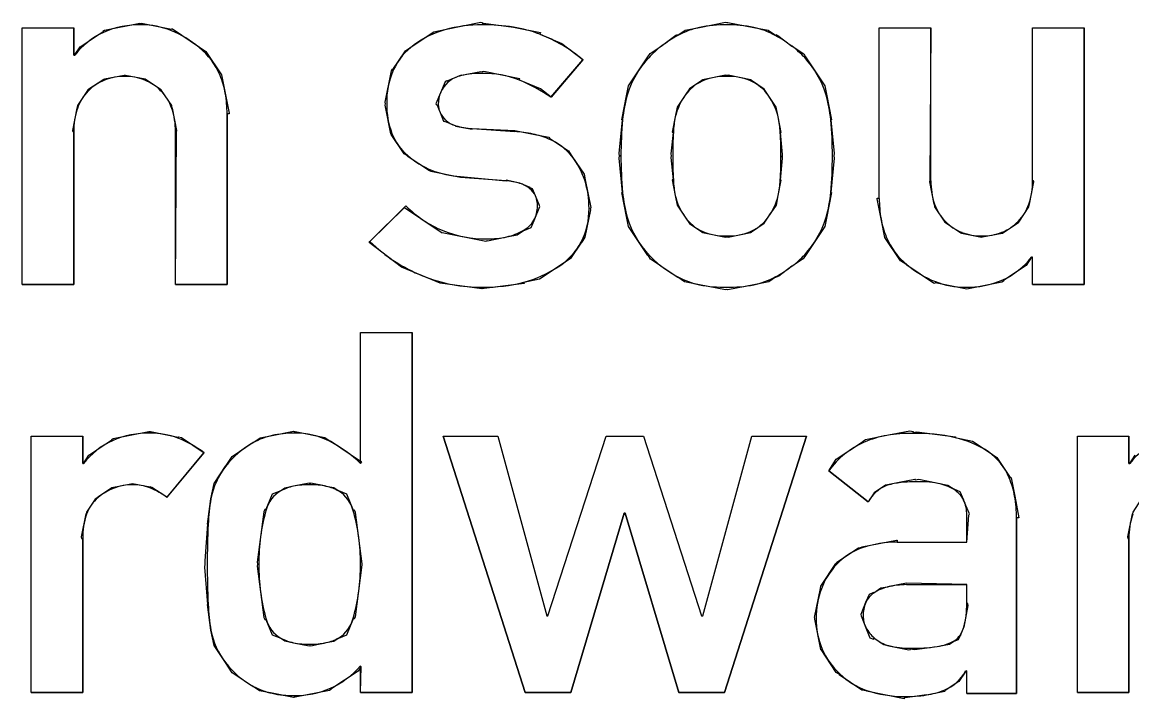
# Model space of a CAD drawing. Header units: millimetres. Extents: x 41 to 259, y 19 to 198.
# Drawn here: x 94.3 to 99.42, y 124.61 to 127.73 of the extents above; entities that cross this region are included whole.
import ezdxf

# ---------------------------------------------------------------- set-up
doc = ezdxf.new("R2010")
doc.units = ezdxf.units.MM
doc.layers.add('Mechanical13', color=56, linetype='Continuous')

msp = doc.modelspace()

# ---------------------------------------------------------------- linework, layer by layer
at = {"layer": 'Mechanical13'}
for p, q in [((94.3032, 127.6998), (94.5409, 127.6998)), ((94.3032, 126.5176), (94.3032, 127.6998)), ((94.3032, 126.5176), (94.3032, 127.6998)), ((94.3032, 127.6998), (94.5409, 127.6998)), ((94.5409, 127.5735), (94.5409, 127.6998)), ((94.5409, 127.6998), (94.5409, 127.5735)), ((94.6819, 127.6892), (94.8455, 127.7217)), ((94.8455, 127.7217), (94.8531, 127.7202)), ((94.8531, 127.7202), (94.853, 127.7205)), ((94.853, 127.7205), (94.9907, 127.6931)), ((96.2504, 127.6923), (96.4173, 127.7255)), ((96.4173, 127.7255), (96.4236, 127.7242)), ((96.4236, 127.7242), (96.4234, 127.7205)), ((96.4234, 127.7205), (96.4284, 127.7211)), ((96.4284, 127.7211), (96.5672, 127.7028)), ((96.5672, 127.7028), (96.5672, 127.703)), ((96.5672, 127.703), (96.6921, 127.6782)), ((97.3582, 127.6881), (97.4245, 127.7012)), ((97.4245, 127.7013), (97.5444, 127.7251)), ((97.4245, 127.7012), (97.4245, 127.7013)), ((97.5444, 127.7251), (97.5503, 127.724)), ((97.5501, 127.7238), (97.5556, 127.7249)), ((97.5503, 127.724), (97.5501, 127.7238)), ((97.5556, 127.7249), (97.6743, 127.7013)), ((97.6743, 127.7013), (97.6743, 127.7013)), ((97.6743, 127.7013), (97.7405, 127.6881)), ((98.2531, 127.6998), (98.4909, 127.6998)), ((98.2531, 126.9139), (98.2531, 127.6998)), ((98.2531, 126.9139), (98.2531, 127.6998)), ((98.2531, 127.6998), (98.4909, 127.6998)), ((98.4909, 127.6998), (98.4857, 126.9948)), ((98.4909, 126.9947), (98.4909, 127.6998)), ((98.9592, 127.6998), (99.197, 127.6998)), ((98.9592, 126.9947), (98.9592, 127.6998)), ((98.9592, 126.9947), (98.9592, 127.6998)), ((98.9592, 127.6998), (99.197, 127.6998)), ((99.197, 126.5176), (99.197, 127.6998)), ((99.197, 127.6998), (99.197, 126.5176)), ((94.5697, 127.6117), (94.6758, 127.6826)), ((94.675, 127.6846), (94.6819, 127.6892)), ((94.6758, 127.6826), (94.675, 127.6846)), ((94.9907, 127.6931), (94.9917, 127.6957)), ((94.9917, 127.6957), (94.995, 127.695)), ((94.995, 127.695), (95.1207, 127.611)), ((96.109, 127.6214), (96.1994, 127.6818)), ((96.1994, 127.6818), (96.2505, 127.6919)), ((96.2505, 127.6919), (96.2504, 127.6923)), ((96.6921, 127.6782), (96.6889, 127.6699)), ((96.6889, 127.6699), (96.7897, 127.6281)), ((97.2485, 127.6145), (97.3151, 127.6656)), ((97.3151, 127.6656), (97.3229, 127.6688)), ((97.3229, 127.6688), (97.3247, 127.6656)), ((97.3247, 127.6656), (97.3582, 127.6881)), ((97.7405, 127.6881), (97.774, 127.6657)), ((97.774, 127.6657), (97.7757, 127.6687)), ((97.7757, 127.6687), (97.7853, 127.6648)), ((97.7853, 127.6648), (97.8507, 127.6145)), ((94.5446, 127.5741), (94.5697, 127.6117)), ((95.1207, 127.611), (95.1198, 127.6099)), ((95.1198, 127.6099), (95.1487, 127.5905)), ((96.0114, 127.5083), (96.0688, 127.5943)), ((96.0688, 127.5943), (96.1091, 127.6212)), ((96.1091, 127.6212), (96.109, 127.6214)), ((96.7897, 127.6281), (96.8873, 127.5532)), ((97.1967, 127.5806), (97.2481, 127.615)), ((97.2481, 127.615), (97.2485, 127.6145)), ((97.8507, 127.6145), (97.851, 127.6149)), ((97.851, 127.6149), (97.9047, 127.5791)), ((94.5409, 127.5735), (94.5446, 127.5741)), ((94.5409, 127.5735), (94.5453, 127.5735)), ((95.1487, 127.5905), (95.2209, 127.4826)), ((96.7399, 127.3795), (96.8869, 127.5528)), ((96.8869, 127.5528), (96.7405, 127.3804)), ((96.8873, 127.5532), (96.8869, 127.5528)), ((97.0969, 127.4317), (97.1865, 127.5657)), ((97.1865, 127.5657), (97.1867, 127.5656)), ((97.1867, 127.5656), (97.1967, 127.5806)), ((97.9047, 127.5791), (97.9134, 127.566)), ((97.9134, 127.566), (97.9132, 127.5657)), ((97.9132, 127.5657), (98.0022, 127.4325)), ((95.9756, 127.3568), (96.0044, 127.5019)), ((96.0044, 127.5019), (96.0093, 127.5092)), ((96.0093, 127.5092), (96.0114, 127.5083)), ((96.4161, 127.4972), (96.327, 127.4795)), ((96.4236, 127.4957), (96.4161, 127.4972)), ((96.431, 127.4982), (96.4233, 127.4967)), ((96.4233, 127.4967), (96.4236, 127.4957)), ((96.5969, 127.4652), (96.431, 127.4982)), ((94.6791, 127.4619), (94.6062, 127.4132)), ((94.6817, 127.4625), (94.6791, 127.4619)), ((94.6818, 127.4624), (94.6817, 127.4625)), ((94.7733, 127.4806), (94.6818, 127.4624)), ((94.7765, 127.48), (94.7733, 127.4806)), ((94.7792, 127.4805), (94.7764, 127.4799)), ((94.7764, 127.4799), (94.7765, 127.48)), ((94.8692, 127.4626), (94.7792, 127.4805)), ((94.8693, 127.4628), (94.8692, 127.4626)), ((94.8703, 127.4625), (94.8693, 127.4628)), ((94.9439, 127.4134), (94.8703, 127.4625)), ((95.2209, 127.4826), (95.2221, 127.4831)), ((95.2221, 127.4831), (95.2222, 127.4829)), ((95.2222, 127.4829), (95.2391, 127.3979)), ((96.2516, 127.4511), (96.2098, 127.35)), ((96.2602, 127.4546), (96.2516, 127.4511)), ((96.2607, 127.4543), (96.2602, 127.4546)), ((96.3266, 127.4815), (96.2607, 127.4543)), ((96.327, 127.4795), (96.3266, 127.4815)), ((96.5943, 127.4585), (96.5969, 127.4652)), ((96.6911, 127.4184), (96.5943, 127.4585)), ((97.4359, 127.4564), (97.3783, 127.4179)), ((97.4377, 127.46), (97.4352, 127.4584)), ((97.4352, 127.4584), (97.4359, 127.4564)), ((97.5436, 127.4811), (97.4377, 127.46)), ((97.5501, 127.4798), (97.5436, 127.4811)), ((97.5563, 127.4811), (97.5501, 127.4798)), ((97.5501, 127.4798), (97.5502, 127.4798)), ((97.5502, 127.4798), (97.5501, 127.4798)), ((97.5501, 127.4798), (97.5501, 127.4798)), ((97.6614, 127.4602), (97.5563, 127.4811)), ((97.6643, 127.4583), (97.6614, 127.4602)), ((97.6636, 127.4564), (97.6643, 127.4583)), ((97.7228, 127.4169), (97.6636, 127.4564)), ((94.6048, 127.4113), (94.5581, 127.3414)), ((94.6062, 127.4132), (94.6048, 127.4112)), ((94.6048, 127.4112), (94.6048, 127.4113)), ((94.9454, 127.4112), (94.9439, 127.4134)), ((94.9921, 127.3414), (94.9454, 127.4113)), ((94.9454, 127.4113), (94.9454, 127.4112)), ((95.2391, 127.3979), (95.2392, 127.3979)), ((95.2392, 127.3979), (95.2574, 127.3062)), ((96.7405, 127.3804), (96.6911, 127.4184)), ((97.0666, 127.2763), (97.09, 127.3942)), ((97.0895, 127.3944), (97.0969, 127.4317)), ((97.09, 127.3942), (97.0895, 127.3944)), ((97.3783, 127.4179), (97.3589, 127.3888)), ((97.7415, 127.3889), (97.7228, 127.4169)), ((98.0022, 127.4325), (98.0098, 127.3943)), ((98.0098, 127.3943), (98.0094, 127.3941)), ((98.0094, 127.3941), (98.0328, 127.2763)), ((94.5581, 127.3414), (94.5556, 127.3288)), ((94.9946, 127.3288), (94.9921, 127.3414)), ((95.9771, 127.349), (95.9756, 127.3568)), ((95.9759, 127.3426), (95.9771, 127.349)), ((96.002, 127.2112), (95.9759, 127.3426)), ((95.9771, 127.349), (95.9772, 127.3488)), ((95.9772, 127.349), (95.9771, 127.349)), ((95.9772, 127.3488), (95.9772, 127.349)), ((96.2098, 127.35), (96.2112, 127.3465)), ((96.2112, 127.3465), (96.2134, 127.3467)), ((96.2134, 127.3467), (96.2289, 127.3093)), ((97.3587, 127.3889), (97.3217, 127.3335)), ((97.3589, 127.3888), (97.3587, 127.3889)), ((97.7415, 127.3888), (97.7415, 127.3889)), ((97.7783, 127.3337), (97.7415, 127.3888)), ((94.555, 127.329), (94.5347, 127.2268)), ((94.5556, 127.3288), (94.555, 127.329)), ((94.9952, 127.329), (94.9946, 127.3288)), ((95.0155, 127.2268), (94.9952, 127.329)), ((95.247, 126.5176), (95.247, 127.3036)), ((95.2569, 127.3035), (95.247, 127.3036)), ((95.247, 127.3036), (95.247, 126.5176)), ((95.2574, 127.3062), (95.2569, 127.3035)), ((96.2289, 127.3093), (96.2288, 127.3093)), ((96.2288, 127.3093), (96.2454, 127.2692)), ((97.3129, 127.2888), (97.2989, 127.2181)), ((97.3217, 127.3335), (97.3128, 127.2888)), ((97.3128, 127.2888), (97.3129, 127.2888)), ((97.7872, 127.2889), (97.7783, 127.3337)), ((97.7869, 127.2888), (97.7872, 127.2889)), ((97.8011, 127.2174), (97.7869, 127.2888)), ((96.2454, 127.2692), (96.2474, 127.2683)), ((96.2474, 127.2683), (96.2486, 127.2693)), ((96.2486, 127.2693), (96.3009, 127.2476)), ((96.3009, 127.2476), (96.3007, 127.2471)), ((96.3007, 127.2471), (96.3768, 127.2319)), ((97.0548, 127.1209), (97.0701, 127.276)), ((97.0701, 127.276), (97.0666, 127.2763)), ((98.0328, 127.2763), (98.0292, 127.276)), ((98.0292, 127.276), (98.0445, 127.1209)), ((94.5347, 127.2268), (94.5357, 127.2215)), ((94.5357, 127.2215), (94.5409, 127.2216)), ((94.5409, 126.5176), (94.5409, 127.2216)), ((94.5409, 127.2216), (94.5409, 126.5176)), ((95.0093, 126.5176), (95.0093, 127.2216)), ((95.0093, 126.5176), (95.0145, 127.2215)), ((95.0145, 127.2215), (95.0155, 127.2268)), ((96.0027, 127.2114), (96.002, 127.2112)), ((96.0032, 127.2088), (96.0027, 127.2114)), ((96.0631, 127.1192), (96.0032, 127.2088)), ((96.3768, 127.2319), (96.377, 127.2352)), ((96.377, 127.2352), (96.5727, 127.2216)), ((96.377, 127.2352), (96.573, 127.2267)), ((96.573, 127.2267), (96.658, 127.2098)), ((96.658, 127.2098), (96.658, 127.2098)), ((96.658, 127.2098), (96.7302, 127.1954)), ((96.7302, 127.1954), (96.7331, 127.1935)), ((96.7331, 127.1935), (96.7322, 127.1916)), ((96.7322, 127.1916), (96.733, 127.1914)), ((96.733, 127.1914), (96.8205, 127.1329)), ((97.3028, 127.2179), (97.293, 127.1182)), ((97.2989, 127.2181), (97.3028, 127.2179)), ((97.7975, 127.2173), (97.8011, 127.2174)), ((97.8075, 127.1157), (97.7975, 127.2173)), ((96.0781, 127.1091), (96.0631, 127.1192)), ((96.0774, 127.1084), (96.0781, 127.1091)), ((96.1799, 127.0399), (96.0774, 127.1084)), ((96.8205, 127.1329), (96.8367, 127.1088)), ((96.8367, 127.1088), (96.8368, 127.1089)), ((96.8368, 127.1089), (96.8927, 127.0251)), ((97.0546, 127.0988), (97.0557, 127.1101)), ((97.0701, 126.9413), (97.0546, 127.0988)), ((97.0559, 127.1101), (97.0548, 127.1209)), ((97.0557, 127.1101), (97.0559, 127.1101)), ((97.0626, 127.1101), (97.0559, 127.1101)), ((97.0559, 127.1101), (97.0559, 127.11)), ((97.0559, 127.11), (97.0626, 127.1101)), ((97.2934, 127.1101), (97.2925, 127.1016)), ((97.2925, 127.1016), (97.3026, 126.9992)), ((97.293, 127.1182), (97.2938, 127.11)), ((97.2938, 127.11), (97.2934, 127.1101)), ((97.7975, 126.9978), (97.8074, 127.099)), ((97.7999, 127.1073), (97.8066, 127.1074)), ((97.8066, 127.1073), (97.7999, 127.1073)), ((97.8066, 127.1074), (97.8066, 127.1073)), ((97.8074, 127.099), (97.8066, 127.1073)), ((97.8066, 127.1073), (97.8067, 127.1073)), ((97.8067, 127.1073), (97.8075, 127.1157)), ((98.0448, 127.0988), (98.0292, 126.9413)), ((98.0445, 127.1209), (98.0434, 127.11)), ((98.0434, 127.11), (98.0436, 127.1101)), ((98.0436, 127.1101), (98.0448, 127.0988)), ((96.1868, 127.0385), (96.1799, 127.0399)), ((96.1865, 127.0377), (96.1868, 127.0385)), ((96.3232, 127.0105), (96.1865, 127.0377)), ((96.5328, 126.9947), (96.3232, 127.0105)), ((96.3234, 127.0144), (96.5328, 126.9947)), ((96.5329, 126.9969), (96.5328, 126.9947)), ((96.5966, 126.9842), (96.5329, 126.9969)), ((96.5963, 126.9834), (96.5966, 126.9842)), ((96.6445, 126.9635), (96.5963, 126.9834)), ((96.8927, 127.0251), (96.898, 126.9984)), ((96.898, 126.9984), (96.8981, 126.9984)), ((96.8981, 126.9984), (96.9235, 126.8709)), ((97.3026, 126.9992), (97.2986, 126.999)), ((97.2986, 126.999), (97.313, 126.927)), ((97.7869, 126.9264), (97.8011, 126.9976)), ((97.8011, 126.9976), (97.7975, 126.9978)), ((98.4857, 126.9948), (98.4846, 126.9894)), ((98.4846, 126.9894), (98.505, 126.8866)), ((98.9451, 126.8866), (98.9655, 126.9894)), ((98.9644, 126.9948), (98.9592, 126.9947)), ((98.9655, 126.9894), (98.9644, 126.9948)), ((96.6436, 126.9623), (96.6445, 126.9635)), ((96.6551, 126.9576), (96.6436, 126.9623)), ((96.6686, 126.9249), (96.6551, 126.9576)), ((97.0664, 126.9409), (97.0701, 126.9413)), ((97.09, 126.8222), (97.0664, 126.9409)), ((98.033, 126.9409), (98.0094, 126.8222)), ((98.0292, 126.9413), (98.033, 126.9409)), ((95.9053, 126.7144), (96.0715, 126.8789)), ((96.6868, 126.8809), (96.6686, 126.9249)), ((96.6686, 126.9249), (96.6686, 126.9249)), ((96.6859, 126.8787), (96.6868, 126.8809)), ((96.687, 126.8791), (96.6859, 126.8787)), ((96.6883, 126.876), (96.687, 126.8791)), ((97.313, 126.927), (97.3128, 126.9269)), ((97.3128, 126.9269), (97.3216, 126.8827)), ((97.3216, 126.8827), (97.3586, 126.8273)), ((97.7415, 126.8275), (97.7786, 126.8829)), ((97.7786, 126.8829), (97.7872, 126.9263)), ((97.7872, 126.9263), (97.7869, 126.9264)), ((98.2426, 126.9111), (98.2432, 126.9139)), ((98.2609, 126.8191), (98.2426, 126.9111)), ((98.2432, 126.9139), (98.2531, 126.9139)), ((98.505, 126.8866), (98.5056, 126.8868)), ((98.5056, 126.8868), (98.5082, 126.8741)), ((98.9419, 126.8741), (98.9445, 126.8868)), ((98.9445, 126.8868), (98.9451, 126.8866)), ((95.9053, 126.7144), (96.0643, 126.8717)), ((96.0643, 126.8717), (96.2383, 126.7554)), ((96.6619, 126.8123), (96.6883, 126.876)), ((96.9218, 126.861), (96.8966, 126.7342)), ((96.9228, 126.8673), (96.9205, 126.8675)), ((96.9205, 126.8675), (96.9218, 126.861)), ((96.9235, 126.8709), (96.9228, 126.8673)), ((97.3586, 126.8273), (97.3589, 126.8275)), ((97.3589, 126.8275), (97.3783, 126.7984)), ((97.7228, 126.7995), (97.7415, 126.8275)), ((97.7415, 126.8275), (97.7415, 126.8275)), ((98.5082, 126.8741), (98.5547, 126.8045)), ((98.8954, 126.8044), (98.9419, 126.8741)), ((96.6118, 126.7645), (96.6491, 126.7799)), ((96.6491, 126.7799), (96.6624, 126.812)), ((96.6624, 126.812), (96.6619, 126.8123)), ((97.0895, 126.8219), (97.09, 126.8222)), ((97.0969, 126.7846), (97.0895, 126.8219)), ((97.1865, 126.6506), (97.0969, 126.7846)), ((97.3783, 126.7984), (97.4359, 126.7599)), ((97.6636, 126.7599), (97.7228, 126.7995)), ((98.0022, 126.7838), (97.9132, 126.6506)), ((98.0098, 126.822), (98.0022, 126.7838)), ((98.0094, 126.8222), (98.0098, 126.822)), ((98.261, 126.8191), (98.2609, 126.8191)), ((98.278, 126.7336), (98.261, 126.8191)), ((98.5547, 126.8045), (98.5546, 126.8044)), ((98.5546, 126.8044), (98.5554, 126.8033)), ((98.5554, 126.8033), (98.6284, 126.7545)), ((98.8209, 126.7539), (98.8945, 126.8031)), ((98.8945, 126.8031), (98.8954, 126.8044)), ((98.8954, 126.8044), (98.8954, 126.8044)), ((96.2383, 126.7554), (96.2389, 126.7564)), ((96.2389, 126.7564), (96.4394, 126.7165)), ((96.448, 126.7188), (96.5366, 126.7364)), ((96.5366, 126.7365), (96.5838, 126.7458)), ((96.5366, 126.7364), (96.5366, 126.7365)), ((96.5838, 126.7458), (96.6118, 126.7646)), ((96.6118, 126.7646), (96.6118, 126.7645)), ((96.8966, 126.7342), (96.8817, 126.712)), ((97.4359, 126.7599), (97.4352, 126.758)), ((97.4352, 126.758), (97.4377, 126.7563)), ((97.4377, 126.7563), (97.5436, 126.7352)), ((97.5436, 126.7352), (97.5501, 126.7365)), ((97.5502, 126.7365), (97.5501, 126.7365)), ((97.5501, 126.7365), (97.5501, 126.7365)), ((97.5501, 126.7365), (97.5502, 126.7365)), ((97.5501, 126.7365), (97.5563, 126.7353)), ((97.5563, 126.7353), (97.6614, 126.7562)), ((97.6614, 126.7562), (97.6643, 126.7581)), ((97.6643, 126.7581), (97.6636, 126.7599)), ((98.2793, 126.7342), (98.278, 126.7336)), ((98.2793, 126.7338), (98.2793, 126.7342)), ((98.3511, 126.6264), (98.2793, 126.7338)), ((98.6284, 126.7545), (98.6317, 126.7538)), ((98.6317, 126.7538), (98.6318, 126.7538)), ((98.6318, 126.7538), (98.7233, 126.7356)), ((98.7233, 126.7356), (98.7265, 126.7363)), ((98.7265, 126.7363), (98.7264, 126.7364)), ((98.7264, 126.7364), (98.7292, 126.7358)), ((98.7292, 126.7358), (98.8191, 126.7537)), ((98.8191, 126.7537), (98.8192, 126.7536)), ((98.8192, 126.7536), (98.8209, 126.7539)), ((95.9022, 126.7111), (95.9053, 126.7144)), ((96.0516, 126.5965), (95.9022, 126.7111)), ((96.4394, 126.7165), (96.4443, 126.7175)), ((96.4443, 126.7175), (96.4442, 126.7196)), ((96.4442, 126.7196), (96.448, 126.7188)), ((96.8809, 126.7124), (96.8304, 126.6368)), ((96.8817, 126.712), (96.8809, 126.7124)), ((96.8304, 126.6368), (96.773, 126.5984)), ((97.1873, 126.6513), (97.1865, 126.6506)), ((97.1992, 126.6335), (97.1873, 126.6513)), ((97.2482, 126.6008), (97.1992, 126.6335)), ((97.902, 126.635), (97.851, 126.6009)), ((97.9128, 126.651), (97.902, 126.635)), ((97.9132, 126.6506), (97.9128, 126.651)), ((98.3801, 126.607), (98.3511, 126.6264)), ((98.9551, 126.6422), (98.9303, 126.6051)), ((98.9543, 126.6428), (98.9592, 126.6428)), ((98.9592, 126.6428), (98.9551, 126.6422)), ((98.9592, 126.5176), (98.9592, 126.6428)), ((98.9592, 126.5176), (98.9592, 126.6428)), ((96.148, 126.5565), (96.0516, 126.5965)), ((96.773, 126.5985), (96.6864, 126.5407)), ((96.773, 126.5984), (96.773, 126.5985)), ((97.2479, 126.6005), (97.2482, 126.6008)), ((97.3241, 126.5496), (97.2479, 126.6005)), ((97.8507, 126.6013), (97.79, 126.5546)), ((97.851, 126.6009), (97.8507, 126.6013)), ((98.3792, 126.606), (98.3801, 126.607)), ((98.5028, 126.5234), (98.3792, 126.606)), ((98.9303, 126.6051), (98.8248, 126.5346)), ((96.2293, 126.5228), (96.148, 126.5565)), ((96.148, 126.5565), (96.148, 126.5565)), ((96.4208, 126.4976), (96.2293, 126.5228)), ((96.6164, 126.522), (96.432, 126.4977)), ((96.6864, 126.5407), (96.6153, 126.5265)), ((96.6153, 126.5265), (96.6164, 126.522)), ((97.3245, 126.5504), (97.3241, 126.5496)), ((97.3556, 126.5296), (97.3245, 126.5504)), ((97.4245, 126.5159), (97.3556, 126.5296)), ((97.7432, 126.5296), (97.6743, 126.5159)), ((97.7742, 126.5503), (97.7432, 126.5296)), ((97.7752, 126.5485), (97.7742, 126.5503)), ((97.79, 126.5546), (97.7752, 126.5485)), ((98.5089, 126.5222), (98.5028, 126.5234)), ((98.5098, 126.5244), (98.5089, 126.5222)), ((98.6493, 126.4966), (98.5098, 126.5244)), ((98.8184, 126.5279), (98.6567, 126.4958)), ((98.8255, 126.5327), (98.8184, 126.5279)), ((98.8248, 126.5346), (98.8255, 126.5327)), ((94.3032, 126.5176), (94.5409, 126.5176)), ((94.5409, 126.5176), (94.3032, 126.5176)), ((95.0093, 126.5176), (95.247, 126.5176)), ((95.247, 126.5176), (95.0093, 126.5176)), ((96.4257, 126.4982), (96.4208, 126.4976)), ((96.432, 126.4977), (96.4256, 126.4986)), ((96.4256, 126.4986), (96.4257, 126.4982)), ((97.5444, 126.4921), (97.4245, 126.5159)), ((97.4245, 126.5159), (97.4245, 126.5159)), ((97.5503, 126.4932), (97.5444, 126.4921)), ((97.5556, 126.4923), (97.5501, 126.4934)), ((97.5501, 126.4934), (97.5503, 126.4932)), ((97.6743, 126.5159), (97.5556, 126.4923)), ((97.6743, 126.5159), (97.6743, 126.5159)), ((98.6567, 126.4958), (98.6492, 126.4972)), ((98.6492, 126.4972), (98.6493, 126.4966)), ((98.9592, 126.5176), (99.197, 126.5176)), ((99.197, 126.5176), (98.9592, 126.5176)), ((95.8623, 126.2954), (96.1, 126.2954)), ((95.8623, 125.692), (95.8623, 126.2954)), ((95.8623, 125.7034), (95.8623, 126.2954)), ((95.8623, 126.2954), (96.1, 126.2954)), ((96.1, 124.6361), (96.1, 126.2954)), ((96.1, 126.2954), (96.1, 124.6361)), ((94.344, 125.8183), (94.5818, 125.8183)), ((94.344, 124.6361), (94.344, 125.8183)), ((94.344, 124.6361), (94.344, 125.8183)), ((94.344, 125.8183), (94.5818, 125.8183)), ((94.5818, 125.692), (94.5818, 125.8183)), ((94.5818, 125.8183), (94.5818, 125.692)), ((94.7159, 125.8031), (94.7228, 125.8077)), ((94.7167, 125.8011), (94.7159, 125.8031)), ((94.7228, 125.8077), (94.8864, 125.8402)), ((94.8864, 125.8402), (94.894, 125.8387)), ((94.894, 125.8387), (94.8939, 125.8391)), ((94.8939, 125.8391), (94.894, 125.8391)), ((94.894, 125.8391), (95.0223, 125.8136)), ((95.0223, 125.8136), (95.0229, 125.815)), ((95.0229, 125.815), (95.0366, 125.8123)), ((95.0366, 125.8123), (95.1419, 125.7419)), ((95.3682, 125.7893), (95.3991, 125.81)), ((95.3991, 125.81), (95.4551, 125.8211)), ((95.4551, 125.8212), (95.5536, 125.8408)), ((95.4551, 125.8211), (95.4551, 125.8212)), ((95.5536, 125.8408), (95.5568, 125.8401)), ((95.5568, 125.8401), (95.5567, 125.8379)), ((95.5567, 125.8379), (95.5617, 125.8389)), ((95.5617, 125.8389), (95.6985, 125.8116)), ((95.6985, 125.8116), (95.7231, 125.7952)), ((96.2432, 125.8183), (96.4946, 125.8183)), ((96.2432, 125.8183), (96.6209, 124.6361)), ((96.6209, 124.6361), (96.2432, 125.8183)), ((96.2432, 125.8183), (96.4946, 125.8183)), ((96.4946, 125.8183), (96.7215, 124.9903)), ((96.4946, 125.8183), (96.7215, 124.9903)), ((96.7258, 124.9903), (96.9936, 125.8183)), ((96.7258, 124.9903), (96.9936, 125.8183)), ((96.9936, 125.8183), (97.1669, 125.8183)), ((96.9936, 125.8183), (97.1669, 125.8183)), ((97.1669, 125.8183), (97.4342, 124.9903)), ((97.1669, 125.8183), (97.4342, 124.9903)), ((97.4391, 124.9903), (97.6653, 125.8183)), ((97.4391, 124.9903), (97.6653, 125.8183)), ((97.5391, 124.6361), (97.9173, 125.8183)), ((97.9173, 125.8183), (97.5391, 124.6361)), ((97.6653, 125.8183), (97.9173, 125.8183)), ((97.6653, 125.8183), (97.9173, 125.8183)), ((98.1888, 125.8021), (98.2882, 125.8219)), ((98.2882, 125.8219), (98.3945, 125.843)), ((98.2882, 125.8219), (98.2882, 125.8219)), ((98.3945, 125.843), (98.4086, 125.8402)), ((98.4086, 125.8402), (98.4083, 125.8356)), ((98.4083, 125.8356), (98.4254, 125.8379)), ((98.4254, 125.8379), (98.6035, 125.8144)), ((98.6035, 125.8144), (98.6027, 125.8111)), ((98.6027, 125.8111), (98.6822, 125.7953)), ((99.1657, 125.8183), (99.4035, 125.8183)), ((99.1657, 124.6361), (99.1657, 125.8183)), ((99.1657, 124.6361), (99.1657, 125.8183)), ((99.1657, 125.8183), (99.4035, 125.8183)), ((99.4035, 125.692), (99.4035, 125.8183)), ((99.4035, 125.8183), (99.4035, 125.692)), ((94.6106, 125.7302), (94.7167, 125.8011)), ((95.2701, 125.7244), (95.3679, 125.7898)), ((95.3679, 125.7898), (95.3682, 125.7893)), ((95.7231, 125.7952), (95.7236, 125.796)), ((95.7236, 125.796), (95.8623, 125.7034)), ((98.0549, 125.7113), (98.181, 125.7955)), ((98.1806, 125.7966), (98.1888, 125.8021)), ((98.181, 125.7955), (98.1806, 125.7966)), ((98.6822, 125.7953), (98.7549, 125.7468)), ((94.5855, 125.6926), (94.6106, 125.7302)), ((94.9693, 125.5357), (95.1409, 125.7407)), ((95.1409, 125.7407), (94.9697, 125.5363)), ((95.1419, 125.7419), (95.1409, 125.7407)), ((95.2397, 125.6789), (95.2701, 125.7244)), ((95.8689, 125.699), (95.8623, 125.7034)), ((95.8623, 125.7034), (95.8623, 125.692)), ((98.02, 125.6589), (98.0549, 125.7113)), ((98.7549, 125.7468), (98.7549, 125.7468)), ((98.7549, 125.7468), (98.7951, 125.7199)), ((98.7951, 125.7199), (98.8569, 125.6274)), ((99.4071, 125.6926), (99.4322, 125.7302)), ((94.5818, 125.692), (94.5855, 125.6926)), ((94.5818, 125.692), (94.5862, 125.692)), ((95.1871, 125.6005), (95.2396, 125.679)), ((95.2396, 125.679), (95.2397, 125.6789)), ((95.8623, 125.692), (95.8689, 125.699)), ((98.2018, 125.5159), (98.02, 125.6589)), ((98.0203, 125.6587), (98.2023, 125.5155)), ((99.4035, 125.692), (99.4071, 125.6926)), ((99.4035, 125.692), (99.4078, 125.692)), ((94.8118, 125.599), (94.7167, 125.5801)), ((94.8119, 125.599), (94.8118, 125.599)), ((94.8119, 125.5985), (94.8119, 125.599)), ((94.8922, 125.5825), (94.8119, 125.5985)), ((95.1731, 125.5297), (95.1871, 125.6005)), ((95.6258, 125.6014), (95.5537, 125.587)), ((95.6295, 125.6006), (95.6258, 125.6014)), ((95.6295, 125.5942), (95.6294, 125.6002)), ((95.6294, 125.6002), (95.6295, 125.6002)), ((95.633, 125.6009), (95.6295, 125.6002)), ((95.6295, 125.6002), (95.6295, 125.6006)), ((95.6295, 125.6002), (95.6295, 125.5942)), ((95.704, 125.5868), (95.633, 125.6009)), ((98.3446, 125.604), (98.2824, 125.5916)), ((98.4167, 125.6188), (98.3445, 125.6045)), ((98.3445, 125.6045), (98.3446, 125.604)), ((98.4199, 125.6182), (98.4167, 125.6188)), ((98.4196, 125.6145), (98.4199, 125.6182)), ((98.4352, 125.6176), (98.4196, 125.6145)), ((98.5236, 125.6), (98.4352, 125.6176)), ((98.5691, 125.5909), (98.5236, 125.6)), ((98.5236, 125.6), (98.5236, 125.6)), ((98.8569, 125.6273), (98.8586, 125.6281)), ((98.8569, 125.6274), (98.8569, 125.6273)), ((98.8586, 125.6281), (98.86, 125.626)), ((98.86, 125.626), (98.8769, 125.541)), ((94.7167, 125.5801), (94.652, 125.5368)), ((94.8927, 125.5838), (94.8922, 125.5825)), ((94.9011, 125.5821), (94.8927, 125.5838)), ((94.9697, 125.5363), (94.9011, 125.5821)), ((95.4557, 125.5503), (95.4264, 125.4795)), ((95.4943, 125.5663), (95.4557, 125.5503)), ((95.4944, 125.5661), (95.4943, 125.5663)), ((95.5139, 125.5791), (95.4944, 125.5661)), ((95.5537, 125.587), (95.5139, 125.5791)), ((95.5537, 125.587), (95.5537, 125.587)), ((95.704, 125.5867), (95.704, 125.5868)), ((95.7397, 125.5796), (95.704, 125.5867)), ((95.7623, 125.5646), (95.7397, 125.5796)), ((95.7629, 125.5657), (95.7623, 125.5646)), ((95.7987, 125.5508), (95.7629, 125.5657)), ((95.8302, 125.4749), (95.7987, 125.5508)), ((98.2287, 125.5562), (98.2018, 125.5159)), ((98.2821, 125.5919), (98.2287, 125.5562)), ((98.2824, 125.5916), (98.2821, 125.5919)), ((98.5976, 125.5719), (98.5691, 125.5909)), ((98.5984, 125.5733), (98.5976, 125.5719)), ((98.6261, 125.5618), (98.5984, 125.5733)), ((98.6419, 125.5236), (98.6261, 125.5618)), ((94.6389, 125.5272), (94.5994, 125.4681)), ((94.6525, 125.5363), (94.6389, 125.5272)), ((94.652, 125.5368), (94.6525, 125.5363)), ((95.1568, 125.4122), (95.1723, 125.5299)), ((95.1723, 125.5299), (95.1731, 125.5297)), ((98.2017, 125.5158), (98.2018, 125.5159)), ((98.2023, 125.5155), (98.2017, 125.5158)), ((98.2018, 125.5159), (98.2023, 125.5155)), ((98.6418, 125.5235), (98.6419, 125.5236)), ((98.6683, 125.4594), (98.6418, 125.5235)), ((98.8769, 125.541), (98.8769, 125.541)), ((98.8769, 125.541), (98.8968, 125.4413)), ((99.4606, 125.5272), (99.4211, 125.4681)), ((94.5966, 125.4599), (94.5755, 125.3538)), ((94.5977, 125.4595), (94.5966, 125.4599)), ((94.5994, 125.4681), (94.5977, 125.4595)), ((95.4168, 125.4691), (95.3862, 125.2367)), ((95.4216, 125.4808), (95.4168, 125.4691)), ((95.4264, 125.4795), (95.4216, 125.4808)), ((95.8349, 125.4763), (95.8302, 125.4749)), ((95.839, 125.4664), (95.8349, 125.4763)), ((95.8701, 125.2301), (95.839, 125.4664)), ((96.8308, 124.6361), (97.0778, 125.463)), ((97.0778, 125.463), (96.8308, 124.6361)), ((97.0778, 125.463), (97.0822, 125.463)), ((97.0822, 125.463), (97.0778, 125.463)), ((97.0822, 125.463), (97.3298, 124.6361)), ((97.3298, 124.6361), (97.0822, 125.463)), ((98.656, 125.3297), (98.656, 125.4548)), ((98.656, 125.3297), (98.6663, 125.4545)), ((98.6663, 125.4545), (98.6683, 125.4594)), ((99.4183, 125.4599), (99.3971, 125.3538)), ((99.4194, 125.4595), (99.4183, 125.4599)), ((99.4211, 125.4681), (99.4194, 125.4595)), ((95.1458, 125.2431), (95.1591, 125.4121)), ((95.1591, 125.4121), (95.1568, 125.4122)), ((98.8968, 125.4413), (98.8861, 125.4412)), ((98.8861, 124.6317), (98.8861, 125.4412)), ((98.8861, 125.4412), (98.8861, 124.6317)), ((94.5755, 125.3538), (94.5769, 125.3465)), ((94.5769, 125.3465), (94.5818, 125.3466)), ((94.5818, 124.6361), (94.5818, 125.3466)), ((94.5818, 125.3466), (94.5818, 124.6361)), ((99.3971, 125.3538), (99.3986, 125.3465)), ((99.3986, 125.3465), (99.4035, 125.3466)), ((99.4035, 124.6361), (99.4035, 125.3466)), ((99.4035, 125.3466), (99.4035, 124.6361)), ((98.0579, 125.2369), (98.1565, 125.3027)), ((98.1565, 125.3027), (98.1726, 125.3059)), ((98.1721, 125.3073), (98.3325, 125.3392)), ((98.1726, 125.3059), (98.1721, 125.3073)), ((98.3325, 125.3392), (98.3357, 125.3386)), ((98.3357, 125.3386), (98.3357, 125.3297)), ((98.3357, 125.3297), (98.656, 125.3297)), ((98.3357, 125.3297), (98.656, 125.3297)), ((95.1469, 125.2285), (95.1458, 125.2431)), ((95.1455, 125.2138), (95.1467, 125.2286)), ((95.159, 125.0427), (95.1455, 125.2138)), ((95.1467, 125.2286), (95.1469, 125.2285)), ((95.3873, 125.2286), (95.386, 125.2187)), ((95.386, 125.2187), (95.4172, 124.9824)), ((95.3862, 125.2367), (95.3873, 125.2285)), ((95.3873, 125.2285), (95.3873, 125.2286)), ((95.8386, 124.9851), (95.8702, 125.2252)), ((95.8702, 125.2252), (95.8698, 125.2286)), ((95.8698, 125.2286), (95.8699, 125.2285)), ((95.8699, 125.2285), (95.8701, 125.2301)), ((97.9834, 125.1262), (98.0533, 125.2309)), ((98.0533, 125.2309), (98.0537, 125.2305)), ((98.0537, 125.2305), (98.0579, 125.2369)), ((98.3787, 125.1407), (98.2902, 125.1231)), ((98.656, 125.134), (98.3787, 125.1407)), ((97.9549, 124.9829), (97.9815, 125.1167)), ((97.9815, 125.1168), (97.9834, 125.1262)), ((97.9815, 125.1167), (97.9815, 125.1168)), ((98.2059, 125.089), (98.1902, 125.0509)), ((98.2259, 125.0973), (98.2059, 125.089)), ((98.2274, 125.0951), (98.2259, 125.0973)), ((98.26, 125.1169), (98.2274, 125.0951)), ((98.2903, 125.1229), (98.26, 125.1169)), ((98.2902, 125.1231), (98.2903, 125.1229)), ((98.3788, 125.134), (98.656, 125.134)), ((98.656, 125.0471), (98.656, 125.134)), ((98.656, 125.0471), (98.656, 125.134)), ((95.1566, 125.0426), (95.159, 125.0427)), ((95.1723, 124.9235), (95.1566, 125.0426)), ((98.1902, 125.0509), (98.1675, 124.996)), ((98.1902, 125.0509), (98.1902, 125.0509)), ((98.6434, 124.9375), (98.6632, 125.0373)), ((98.6613, 125.0473), (98.656, 125.0471)), ((98.6632, 125.0373), (98.6613, 125.0473)), ((95.8352, 124.977), (95.8386, 124.9851)), ((96.7215, 124.9903), (96.7258, 124.9903)), ((96.7215, 124.9903), (96.7258, 124.9903)), ((97.4342, 124.9903), (97.4391, 124.9903)), ((97.4342, 124.9903), (97.4391, 124.9903)), ((98.1675, 124.996), (98.17, 124.9899)), ((98.1692, 124.9903), (98.1689, 124.9895)), ((98.1689, 124.9895), (98.1915, 124.9349)), ((98.17, 124.9899), (98.1692, 124.9903)), ((95.4172, 124.9824), (95.4213, 124.9724)), ((95.4213, 124.9724), (95.4264, 124.9738)), ((95.4264, 124.9738), (95.4557, 124.903)), ((95.7987, 124.9025), (95.8302, 124.9784)), ((95.8302, 124.9784), (95.8352, 124.977)), ((97.9557, 124.9787), (97.9549, 124.9829)), ((97.9553, 124.9741), (97.9563, 124.9789)), ((97.9831, 124.8343), (97.9553, 124.9741)), ((97.9563, 124.9789), (97.9557, 124.9787)), ((98.1915, 124.9349), (98.1912, 124.9348)), ((98.1912, 124.9348), (98.2101, 124.8892)), ((98.6273, 124.8998), (98.6429, 124.9376)), ((98.6429, 124.9376), (98.6434, 124.9375)), ((95.173, 124.9236), (95.1723, 124.9235)), ((95.1872, 124.8526), (95.173, 124.9236)), ((95.4557, 124.903), (95.4943, 124.887)), ((95.4943, 124.887), (95.4944, 124.8872)), ((95.4944, 124.8872), (95.5139, 124.8742)), ((95.7397, 124.8737), (95.7623, 124.8887)), ((95.7623, 124.8887), (95.7629, 124.8876)), ((95.7629, 124.8876), (95.7987, 124.9025)), ((98.2101, 124.8892), (98.2266, 124.8824)), ((98.2266, 124.8824), (98.2298, 124.8865)), ((98.2298, 124.8865), (98.2737, 124.8572)), ((98.6188, 124.8816), (98.6265, 124.9003)), ((98.6265, 124.9003), (98.6273, 124.8998)), ((95.2395, 124.7743), (95.1872, 124.8526)), ((95.5139, 124.8742), (95.5537, 124.8663)), ((95.5537, 124.8663), (95.5537, 124.8663)), ((95.5537, 124.8663), (95.6258, 124.8519)), ((95.6258, 124.8519), (95.6295, 124.8527)), ((95.6295, 124.8527), (95.6294, 124.8531)), ((95.6294, 124.8531), (95.633, 124.8524)), ((95.633, 124.8524), (95.704, 124.8665)), ((95.704, 124.8666), (95.7397, 124.8737)), ((95.704, 124.8665), (95.704, 124.8666)), ((97.9833, 124.8341), (97.9831, 124.8343)), ((97.9846, 124.8346), (97.9833, 124.8341)), ((98.0549, 124.7295), (97.9846, 124.8346)), ((98.2737, 124.8572), (98.2972, 124.8525)), ((98.2972, 124.8525), (98.2971, 124.8521)), ((98.2971, 124.8521), (98.3895, 124.8337)), ((98.3895, 124.8337), (98.3964, 124.8351)), ((98.3964, 124.8351), (98.3962, 124.8375)), ((98.3962, 124.8375), (98.4159, 124.8349)), ((98.4159, 124.8349), (98.5203, 124.8487)), ((98.5203, 124.8485), (98.5769, 124.8597)), ((98.5203, 124.8487), (98.5203, 124.8485)), ((98.5769, 124.8597), (98.6015, 124.8762)), ((98.6015, 124.8762), (98.6025, 124.8749)), ((98.6025, 124.8749), (98.6188, 124.8816)), ((95.2399, 124.7746), (95.2395, 124.7743)), ((95.2711, 124.7279), (95.2399, 124.7746)), ((95.8514, 124.7355), (95.7258, 124.6517)), ((95.8653, 124.7564), (95.8514, 124.7355)), ((95.8623, 124.6361), (95.8623, 124.7591)), ((95.8623, 124.6361), (95.8653, 124.7564)), ((98.0693, 124.7198), (98.0549, 124.7295)), ((98.6519, 124.7356), (98.6198, 124.6876)), ((98.651, 124.7361), (98.656, 124.7361)), ((98.656, 124.7361), (98.6519, 124.7356)), ((98.656, 124.6317), (98.656, 124.7361)), ((98.656, 124.6317), (98.656, 124.7361)), ((95.3678, 124.6633), (95.2711, 124.7279)), ((98.0676, 124.7183), (98.0693, 124.7198)), ((98.1727, 124.6482), (98.0676, 124.7183)), ((98.6198, 124.6876), (98.5565, 124.6453)), ((94.344, 124.6361), (94.5818, 124.6361)), ((94.5818, 124.6361), (94.344, 124.6361)), ((95.368, 124.6637), (95.3678, 124.6633)), ((95.3964, 124.6447), (95.368, 124.6637)), ((95.4551, 124.633), (95.3964, 124.6447)), ((95.5535, 124.6134), (95.4551, 124.633)), ((95.4551, 124.633), (95.4551, 124.633)), ((95.7186, 124.6458), (95.561, 124.6145)), ((95.7261, 124.6509), (95.7186, 124.6458)), ((95.7258, 124.6517), (95.7261, 124.6509)), ((95.8623, 124.6361), (96.1, 124.6361)), ((96.1, 124.6361), (95.8623, 124.6361)), ((96.6209, 124.6361), (96.8308, 124.6361)), ((96.8308, 124.6361), (96.6209, 124.6361)), ((97.3298, 124.6361), (97.5391, 124.6361)), ((97.5391, 124.6361), (97.3298, 124.6361)), ((98.1948, 124.6438), (98.1727, 124.6482)), ((98.1943, 124.6422), (98.1948, 124.6438)), ((98.3673, 124.6078), (98.1943, 124.6422)), ((98.5545, 124.6417), (98.4707, 124.625)), ((98.5565, 124.6453), (98.5533, 124.6447)), ((98.5533, 124.6447), (98.5545, 124.6417)), ((98.656, 124.6317), (98.8861, 124.6317)), ((98.8861, 124.6317), (98.656, 124.6317)), ((99.1657, 124.6361), (99.4035, 124.6361)), ((99.4035, 124.6361), (99.1657, 124.6361)), ((95.5568, 124.6141), (95.5535, 124.6134)), ((95.561, 124.6145), (95.5567, 124.6153)), ((95.5567, 124.6153), (95.5568, 124.6141)), ((98.3723, 124.6124), (98.3673, 124.613)), ((98.3673, 124.613), (98.3673, 124.6078)), ((98.4707, 124.6253), (98.3723, 124.6124)), ((98.4707, 124.625), (98.4707, 124.6253))]:
    msp.add_line(p, q, dxfattribs=at)
for centre, radius, start, end in [((94.8455, 127.2943), 0.4192, 88.9714, 113.5948), ((94.8523, 127.3468), 0.3666, 68.2225, 89.8935), ((96.4173, 127.1033), 0.6102, 89.4194, 105.8229), ((96.4284, 126.8283), 0.8852, 80.9823, 90.3205), ((96.4745, 127.117), 0.5929, 68.8131, 81.0134), ((97.495, 127.3578), 0.3506, 101.6014, 118.9634), ((97.5444, 127.1209), 0.5926, 89.4477, 101.6721), ((97.5556, 127.1322), 0.5813, 78.215, 90.5345), ((97.602, 127.3537), 0.3549, 61.1277, 78.2549), ((94.8259, 127.3555), 0.3553, 114.6485, 142.1532), ((94.8027, 127.2309), 0.4927, 50.0892, 67.8735), ((96.377, 127.2529), 0.4553, 106.0784, 126.03), ((96.4288, 127.0031), 0.7156, 50.1935, 68.6954), ((97.6627, 127.0636), 0.6892, 119.3129, 126.9369), ((97.4329, 127.0545), 0.6986, 53.2754, 60.8323), ((94.9128, 127.3546), 0.3272, 22.5608, 50.972), ((96.2797, 127.3834), 0.2925, 125.6511, 155.0356), ((97.5055, 127.2718), 0.4283, 126.8645, 137.335), ((97.5914, 127.2658), 0.4346, 42.9862, 53.3606), ((97.5262, 127.2539), 0.4557, 137.4456, 162.1632), ((97.5759, 127.256), 0.4526, 17.687, 42.5622), ((96.3546, 127.3568), 0.3718, 156.1922, 181.2149), ((94.7651, 127.2542), 0.2205, 111.8302, 135.6015), ((94.7733, 127.2255), 0.2502, 89.2868, 111.131), ((94.7792, 127.2346), 0.2411, 68.4713, 90.6589), ((94.7836, 127.2531), 0.2223, 44.3337, 67.7658), ((94.8517, 127.3294), 0.3933, 10.0184, 22.5331), ((96.3527, 127.35), 0.1321, 131.4811, 181.4026), ((96.3574, 127.3393), 0.1432, 102.2316, 130.0439), ((96.4161, 127.0946), 0.3949, 88.9378, 103.0379), ((96.431, 127.0434), 0.4461, 68.5337, 90.9714), ((96.2911, 126.7255), 0.7932, 55.5382, 67.5279), ((97.5147, 127.2815), 0.1892, 114.2281, 145.4347), ((97.5436, 127.2042), 0.2716, 88.627, 113.1148), ((97.5563, 127.2063), 0.2695, 66.7968, 91.3098), ((97.5822, 127.2763), 0.195, 35.247, 65.6929), ((94.7606, 127.2575), 0.215, 135.3807, 160.8094), ((94.7896, 127.2575), 0.215, 19.1906, 44.6193), ((94.7189, 127.3062), 0.5282, 359.7143, 9.9945), ((97.6671, 127.2234), 0.5993, 163.5155, 174.9634), ((97.4273, 127.2233), 0.6042, 5.0027, 16.3534), ((96.341, 127.3426), 0.3581, 178.9952, 201.1961), ((96.3091, 127.3467), 0.0885, 180.01, 205.0047), ((97.5844, 127.2247), 0.2789, 143.9559, 166.7159), ((97.4841, 127.2118), 0.3124, 14.2734, 34.5226), ((94.857, 127.2268), 0.3161, 161.298, 180.9436), ((94.6932, 127.2268), 0.3161, 359.0577, 18.7033), ((96.3375, 127.3612), 0.1203, 205.5394, 225.8847), ((97.7777, 127.1936), 0.4744, 168.4265, 177.0684), ((97.3577, 127.1934), 0.4396, 3.1031, 12.5322), ((96.3325, 127.3602), 0.1161, 227.3053, 254.3117), ((96.3951, 127.5643), 0.3295, 253.4328, 266.8587), ((98.6735, 127.1209), 1.6109, 174.474, 180.3852), ((96.411, 127.1209), 1.6257, 359.6173, 5.4745), ((96.2584, 127.3146), 0.271, 201.973, 228.727), ((96.5355, 126.6391), 0.5837, 77.8902, 86.3529), ((96.5746, 126.8199), 0.3986, 67.0158, 77.9303), ((96.6297, 126.9421), 0.2647, 38.86, 67.6637), ((98.9421, 127.1182), 1.6412, 176.5178, 180.2838), ((96.2419, 127.1157), 1.5581, 359.6924, 3.7349), ((96.3236, 127.3868), 0.3682, 228.5173, 248.5592), ((96.5541, 126.8849), 0.3595, 18.2672, 38.4008), ((98.7244, 127.0988), 1.6618, 179.6125, 185.4411), ((99.0302, 127.1016), 1.7293, 179.7192, 183.3926), ((96.2526, 127.099), 1.5473, 356.2522, 0.3076), ((96.3596, 127.0988), 1.6771, 354.6096, 0.385), ((96.3529, 127.4688), 0.4553, 248.8966, 266.2893), ((96.5117, 126.7088), 0.2867, 72.8587, 85.7773), ((96.5549, 126.8471), 0.1418, 52.426, 73.104), ((96.5028, 126.8709), 0.4126, 359.514, 17.8758), ((97.7901, 127.0233), 0.4867, 182.8254, 191.4083), ((97.3582, 127.0218), 0.4391, 347.4567, 356.8794), ((98.81, 126.9894), 0.3191, 179.032, 198.6146), ((98.6401, 126.9894), 0.3191, 341.3854, 0.968), ((96.5843, 126.8868), 0.0925, 24.3194, 51.8464), ((97.669, 126.9928), 0.6011, 184.9236, 196.4275), ((97.4254, 126.9929), 0.6061, 343.7034, 355.1094), ((96.4447, 127.2533), 0.5286, 225.0912, 247.4882), ((96.5485, 126.876), 0.1291, 330.6498, 1.2581), ((96.5665, 126.8809), 0.1111, 358.9752, 23.3207), ((97.5744, 126.9874), 0.2684, 193.004, 216.5626), ((97.4959, 127), 0.3001, 324.9179, 345.8099), ((98.7869, 126.9111), 0.5338, 179.7024, 189.9215), ((98.7082, 126.9569), 0.2123, 199.0876, 224.8103), ((98.7419, 126.9569), 0.2123, 315.1884, 340.9111), ((96.5904, 126.861), 0.325, 332.9039, 1.1216), ((97.5146, 126.9348), 0.1892, 214.5664, 245.773), ((97.5822, 126.94), 0.195, 294.306, 324.7519), ((96.548, 126.8811), 0.1321, 298.7197, 328.8599), ((97.5262, 126.9625), 0.4557, 197.8368, 222.5544), ((97.5759, 126.9604), 0.4526, 317.4378, 342.313), ((98.6501, 126.8875), 0.395, 189.9616, 202.4552), ((98.7145, 126.9624), 0.2207, 224.6519, 248.3484), ((98.7342, 126.9634), 0.2224, 292.0546, 315.4142), ((96.4394, 127.2568), 0.5299, 248.1663, 270.527), ((96.448, 127.1416), 0.4147, 269.4815, 282.3417), ((96.4793, 126.9981), 0.2678, 282.3643, 299.582), ((97.5436, 127.0121), 0.2716, 246.884, 271.3718), ((97.5563, 127.01), 0.2695, 268.6915, 293.2044), ((98.5852, 126.8606), 0.3248, 202.4424, 231.0284), ((98.7233, 126.9926), 0.2521, 249.0329, 270.7119), ((98.7292, 126.9835), 0.2429, 269.3414, 291.3617), ((96.4486, 127.2843), 0.7874, 226.3687, 247.5527), ((96.6041, 126.8631), 0.3139, 302.5539, 331.4376), ((97.4931, 126.9274), 0.4077, 222.0789, 233.1331), ((97.604, 126.933), 0.4134, 306.6413, 317.5998), ((98.675, 126.8604), 0.3541, 294.6836, 322.0784), ((96.4759, 127.049), 0.5396, 284.9374, 303.4066), ((97.6333, 127.1132), 0.6404, 233.0711, 241.2501), ((97.4627, 127.1215), 0.649, 298.6064, 306.7164), ((98.6931, 126.9829), 0.4878, 230.2125, 248.2033), ((96.4208, 127.2375), 0.7335, 248.1654, 270.3787), ((96.432, 127.2229), 0.719, 269.4936, 284.7407), ((97.4944, 126.8646), 0.3557, 241.6017, 258.6689), ((97.6027, 126.8688), 0.3601, 281.4723, 298.3087), ((98.6496, 126.8806), 0.3767, 248.5743, 269.9604), ((98.6567, 126.9184), 0.4145, 268.9843, 293.6352), ((97.5444, 127.1096), 0.6057, 258.5844, 270.5414), ((97.5556, 127.098), 0.5941, 269.476, 281.5261), ((94.8864, 125.4128), 0.4192, 88.9722, 113.5956), ((94.894, 125.4689), 0.363, 69.5766, 90.0138), ((94.8616, 125.3898), 0.4485, 51.4775, 69.2253), ((95.5284, 125.4979), 0.3314, 102.7815, 118.8074), ((95.5536, 125.3837), 0.4483, 89.5888, 102.6851), ((95.5617, 125.4813), 0.3507, 62.78, 90.8005), ((98.3683, 125.3688), 0.46, 100.0272, 113.6908), ((98.3945, 125.2175), 0.6135, 88.7009, 99.9763), ((98.4254, 125.0405), 0.7905, 77.0414, 91.235), ((98.4947, 125.3426), 0.4806, 57.2273, 77.0185), ((94.8668, 125.474), 0.3553, 114.6478, 142.1525), ((95.5604, 125.4342), 0.4026, 118.4229, 142.6556), ((95.4253, 125.2339), 0.6331, 46.3535, 62.046), ((98.3494, 125.4168), 0.4085, 113.9755, 143.6838), ((99.6884, 125.474), 0.3553, 114.6473, 142.152), ((98.5936, 125.5184), 0.2796, 22.4744, 54.7616), ((95.5137, 125.4652), 0.3466, 142.0536, 169.2779), ((98.3864, 125.2767), 0.3291, 97.2727, 108.2661), ((98.4167, 125.048), 0.5598, 89.6831, 97.3931), ((98.4352, 125.1267), 0.4815, 79.428, 91.8302), ((98.486, 125.3903), 0.213, 58.4569, 79.8525), ((98.4868, 125.4715), 0.3961, 10.1131, 22.8399), ((94.8118, 125.3506), 0.2436, 89.9762, 130.6386), ((94.8111, 125.3682), 0.226, 69.2762, 89.81), ((94.7802, 125.2903), 0.3098, 52.3874, 69.025), ((95.5635, 125.4425), 0.1408, 119.2002, 164.9236), ((95.5938, 125.3862), 0.2048, 101.3034, 118.9241), ((95.6258, 125.2301), 0.3641, 89.4241, 101.4229), ((95.633, 125.2545), 0.3397, 77.9366, 90.5986), ((95.6634, 125.3954), 0.1956, 59.7113, 78.0247), ((95.6867, 125.4388), 0.1464, 14.1327, 59.0108), ((98.3498, 125.435), 0.1681, 113.3547, 151.373), ((98.5323, 125.468), 0.1225, 26.8816, 57.884), ((94.7678, 125.3983), 0.1788, 129.9075, 160.2031), ((96.0475, 125.3758), 0.8878, 170.019, 177.6611), ((98.5068, 125.4594), 0.1492, 358.2289, 25.3889), ((98.2972, 125.4371), 0.5888, 0.4, 10.1689), ((94.8994, 125.3538), 0.3177, 160.683, 181.2904), ((96.2844, 125.2367), 0.8906, 164.1986, 180.5206), ((94.9569, 125.2301), 0.9054, 359.9029, 15.6619), ((99.7211, 125.3538), 0.3177, 160.683, 181.2904), ((98.5027, 125.2431), 3.3466, 177.1067, 180.2497), ((98.2728, 125.022), 0.2981, 109.4394, 136.4106), ((98.3325, 124.8428), 0.4868, 89.6257, 109.0473), ((98.5879, 125.2138), 3.4318, 179.7535, 182.8571), ((96.2991, 125.2187), 0.9052, 179.3777, 195.6763), ((94.9428, 125.2252), 0.9195, 344.4584, 0.212), ((98.3025, 124.9941), 0.3388, 136.4538, 159.0817), ((98.3427, 124.9829), 0.3804, 159.6801, 180.6249), ((98.2917, 125.0033), 0.112, 124.9707, 154.8405), ((98.3328, 124.9412), 0.1865, 103.1709, 124.3992), ((98.3855, 124.7275), 0.4065, 90.9333, 103.5368), ((96.07, 125.0794), 0.9104, 182.3093, 189.8563), ((98.3147, 124.996), 0.136, 156.1754, 182.3935), ((98.2909, 125.0373), 0.3652, 344.195, 1.5431), ((98.2995, 124.9895), 0.1207, 179.6418, 206.8187), ((95.5635, 125.0108), 0.1408, 195.0764, 240.7998), ((95.6867, 125.0145), 0.1464, 300.9892, 345.8673), ((98.3207, 124.9741), 0.3583, 179.2545, 202.5311), ((98.327, 125.0062), 0.1528, 207.7315, 230.9376), ((98.5035, 124.9802), 0.1452, 327.0059, 343.0056), ((95.5065, 124.9848), 0.3389, 190.4071, 218.2614), ((95.5938, 125.0671), 0.2048, 241.0759, 258.6966), ((95.6634, 125.0579), 0.1956, 281.9753, 300.2887), ((98.3361, 125.0077), 0.1598, 228.7731, 255.9457), ((98.5504, 124.9501), 0.0894, 304.7236, 326.8539), ((95.6258, 125.2232), 0.3641, 258.5791, 270.5778), ((95.633, 125.1988), 0.3397, 269.3995, 282.0615), ((98.2935, 124.9681), 0.331, 203.3638, 227.9111), ((98.3895, 125.2111), 0.3701, 255.5678, 271.0571), ((98.4159, 125.5197), 0.6789, 268.3484, 278.8427), ((98.4897, 125.0704), 0.2237, 277.8658, 299.9382), ((95.5488, 125.0056), 0.3853, 216.7889, 242.1312), ((95.5492, 125.0377), 0.4191, 294.5876, 318.3326), ((98.4818, 124.8257), 0.1915, 291.5515, 332.1109), ((98.2997, 124.9547), 0.3254, 225.5341, 251.3574), ((95.5277, 124.9618), 0.3366, 241.8219, 257.5465), ((95.5535, 125.0817), 0.4593, 257.626, 270.4031), ((95.561, 125.0263), 0.4039, 269.4047, 293.7411), ((98.3702, 125.171), 0.553, 251.5936, 269.7036), ((98.4184, 124.9785), 0.3569, 278.4154, 291.9962), ((98.3723, 125.2763), 0.6583, 269.5742, 278.5975)]:
    msp.add_arc(centre, radius, start, end, dxfattribs=at)

doc.saveas('drawing.dxf')
